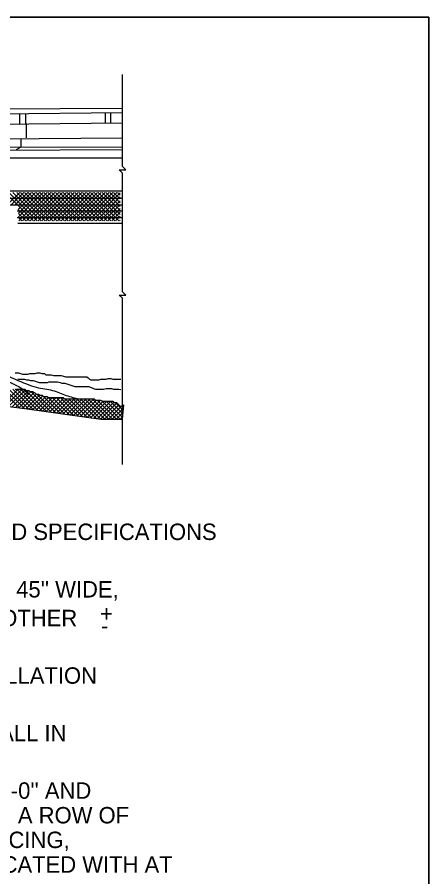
# Model space of a CAD drawing. Extents: x 1007 to 1035.5, y 1000.5 to 1021.5.
# Drawn here: x 1030.49 to 1035.5, y 1011.04 to 1021.5 of the extents above; entities that cross this region are included whole.
import ezdxf

# ---------------------------------------------------------------- set-up
doc = ezdxf.new("R2010")
doc.units = 0
for name, color, linetype in [('Level 1', 7, 'Continuous'), ('Level 10', 7, 'Continuous'), ('Level 11', 7, 'Continuous'), ('Level 16', 7, 'Continuous'), ('Level 18', 7, 'Continuous')]:
    doc.layers.add(name, color=color, linetype=linetype)

msp = doc.modelspace()

# ---------------------------------------------------------------- linework, layer by layer
at = {"layer": 'Level 1'}
for points in [[(1031.775, 1018.686), (1031.775, 1019.603), (1031.735, 1019.643), (1031.815, 1019.643), (1031.775, 1019.683), (1031.775, 1020.801)], [(1031.775, 1016.054), (1031.775, 1018.078), (1031.735, 1018.118), (1031.815, 1018.118), (1031.775, 1018.158), (1031.775, 1018.686)]]:
    msp.add_lwpolyline(points, dxfattribs=at)
at = {"layer": 'Level 10'}
for p, q in [((1007, 1021.5), (1035.5, 1021.5)), ((1035.5, 1021.5), (1035.5, 1000.5))]:
    msp.add_line(p, q, dxfattribs=at)
at = {"layer": 'Level 11'}
msp.add_lwpolyline([(1007, 1000.5), (1035.5, 1000.5), (1035.5, 1021.5), (1007, 1021.5)], close=True, dxfattribs=at)
at = {"layer": 'Level 16'}
for p, q in [((1025.052, 1020.268), (1031.775, 1020.338)), ((1025.061, 1020.347), (1031.775, 1020.394)), ((1031.567, 1020.213), (1031.567, 1020.336)), ((1031.632, 1020.212), (1031.632, 1020.337)), ((1030.528, 1020.205), (1030.528, 1020.325)), ((1030.601, 1020.203), (1030.601, 1020.326)), ((1024.987, 1020.15), (1031.775, 1020.213)), ((1030.609, 1020.032), (1030.609, 1020.205)), ((1024.971, 1019.977), (1031.775, 1020.033)), ((1030.544, 1019.922), (1030.544, 1020.024)), ((1024.979, 1019.898), (1031.775, 1019.922)), ((1030.487, 1019.89), (1030.544, 1019.922)), ((1024.987, 1019.851), (1031.775, 1019.89)), ((1025.085, 1019.788), (1031.775, 1019.788)), ((1025.085, 1019.386), (1031.775, 1019.386)), ((1025.168, 1019.298), (1031.775, 1019.298)), ((1025.336, 1019.217), (1031.775, 1019.217)), ((1030.495, 1019.141), (1031.775, 1019.141)), ((1030.495, 1019.063), (1031.775, 1019.063)), ((1030.503, 1018.992), (1031.775, 1018.992))]:
    msp.add_line(p, q, dxfattribs=at)
for points in [[(1030.471, 1017.171), (1030.511, 1017.171), (1030.536, 1017.164), (1030.56, 1017.156), (1030.593, 1017.156), (1030.625, 1017.156), (1030.65, 1017.164), (1030.682, 1017.164), (1030.714, 1017.164), (1030.739, 1017.171), (1030.771, 1017.171), (1030.796, 1017.164), (1030.828, 1017.164), (1030.844, 1017.148), (1030.877, 1017.148), (1030.909, 1017.148), (1030.934, 1017.14), (1030.966, 1017.14), (1030.999, 1017.14), (1031.031, 1017.14), (1031.056, 1017.132), (1031.08, 1017.124), (1031.104, 1017.124), (1031.137, 1017.124), (1031.161, 1017.124), (1031.202, 1017.124), (1031.234, 1017.124), (1031.267, 1017.124), (1031.308, 1017.124), (1031.34, 1017.124), (1031.356, 1017.108), (1031.372, 1017.093), (1031.389, 1017.085), (1031.421, 1017.085), (1031.454, 1017.085), (1031.486, 1017.085), (1031.511, 1017.093), (1031.543, 1017.093), (1031.576, 1017.093), (1031.6, 1017.1), (1031.632, 1017.1), (1031.657, 1017.093), (1031.689, 1017.093), (1031.722, 1017.093), (1031.754, 1017.093)], [(1030.503, 1017.093), (1030.585, 1017.093), (1030.609, 1017.085), (1030.633, 1017.085), (1030.658, 1017.077), (1030.69, 1017.077), (1030.714, 1017.069), (1030.739, 1017.061), (1030.763, 1017.053), (1030.796, 1017.053), (1030.828, 1017.053), (1030.861, 1017.053), (1030.885, 1017.061), (1030.918, 1017.061), (1030.95, 1017.061), (1030.983, 1017.061), (1031.015, 1017.053), (1031.039, 1017.045), (1031.072, 1017.045), (1031.096, 1017.037), (1031.121, 1017.03), (1031.145, 1017.022), (1031.169, 1017.014), (1031.194, 1017.006), (1031.226, 1017.006), (1031.275, 1017.006), (1031.299, 1017.006), (1031.332, 1017.006), (1031.364, 1017.006), (1031.381, 1016.998), (1031.405, 1016.99), (1031.421, 1016.982), (1031.446, 1016.974), (1031.478, 1016.974), (1031.511, 1016.974), (1031.543, 1016.974), (1031.576, 1016.982), (1031.608, 1016.982), (1031.641, 1016.982), (1031.665, 1016.974), (1031.697, 1016.974), (1031.73, 1016.974), (1031.754, 1016.967)], [(1030.468, 1016.971), (1030.498, 1016.971), (1030.528, 1016.971), (1030.558, 1016.971), (1030.588, 1016.971), (1030.603, 1016.956), (1030.634, 1016.956), (1030.649, 1016.942), (1030.679, 1016.942), (1030.709, 1016.927), (1030.724, 1016.912), (1030.754, 1016.912), (1030.769, 1016.898), (1030.799, 1016.898), (1030.814, 1016.883), (1030.859, 1016.883), (1030.874, 1016.869), (1030.904, 1016.869), (1030.934, 1016.869), (1030.964, 1016.869), (1030.994, 1016.869), (1031.025, 1016.869), (1031.055, 1016.869), (1031.07, 1016.854), (1031.1, 1016.854), (1031.13, 1016.854), (1031.16, 1016.854), (1031.19, 1016.854), (1031.22, 1016.854), (1031.25, 1016.854), (1031.28, 1016.854), (1031.31, 1016.854), (1031.34, 1016.854), (1031.37, 1016.854), (1031.401, 1016.854), (1031.431, 1016.854), (1031.446, 1016.839), (1031.476, 1016.839), (1031.506, 1016.839), (1031.536, 1016.825), (1031.566, 1016.825), (1031.596, 1016.825), (1031.626, 1016.825), (1031.656, 1016.825), (1031.671, 1016.81), (1031.701, 1016.81), (1031.716, 1016.796), (1031.731, 1016.781), (1031.747, 1016.766), (1031.777, 1016.766), (1031.792, 1016.781)]]:
    msp.add_lwpolyline(points, dxfattribs=at)
for points in [[(1023.904, 1019.903), (1024.014, 1019.87), (1024.225, 1019.795), (1024.548, 1019.603), (1024.943, 1019.415), (1025.438, 1019.161), (1026.07, 1019.012), (1026.736, 1018.739), (1027.461, 1018.46), (1028.174, 1018.108), (1028.883, 1017.792), (1029.5, 1017.42), (1030.091, 1017.259), (1030.486, 1017.084), (1030.734, 1016.981), (1030.93, 1016.968), (1031.088, 1016.89), (1031.201, 1016.864), (1031.24, 1016.855)], [(1023.893, 1019.769), (1023.945, 1019.751), (1024.121, 1019.687), (1024.36, 1019.514), (1024.745, 1019.372), (1025.213, 1019.187), (1025.752, 1018.992), (1026.215, 1018.875), (1026.465, 1018.729), (1026.669, 1018.717), (1026.96, 1018.547), (1027.374, 1018.38), (1027.936, 1018.131), (1028.369, 1017.863), (1028.84, 1017.772), (1029.101, 1017.507), (1029.543, 1017.4), (1029.966, 1017.21), (1030.321, 1017.091), (1030.532, 1017.004), (1030.598, 1016.944), (1030.624, 1016.915)]]:
    msp.add_open_spline(points, degree=3, dxfattribs=at)
at = {"layer": 'Level 18'}
for p, q in [((1030.346, 1019.368), (1030.503, 1019.212)), ((1030.378, 1019.218), (1030.528, 1019.368)), ((1030.393, 1019.368), (1030.739, 1019.022)), ((1030.425, 1019.218), (1030.575, 1019.368)), ((1030.44, 1019.368), (1030.786, 1019.022)), ((1030.469, 1019.214), (1030.622, 1019.368)), ((1030.488, 1019.368), (1030.834, 1019.022)), ((1030.506, 1019.205), (1030.669, 1019.368)), ((1030.508, 1019.159), (1030.717, 1019.368)), ((1030.51, 1019.114), (1030.764, 1019.368)), ((1030.511, 1019.069), (1030.811, 1019.368)), ((1030.513, 1019.023), (1030.858, 1019.368)), ((1030.535, 1019.368), (1030.881, 1019.022)), ((1030.559, 1019.022), (1030.905, 1019.368)), ((1030.582, 1019.368), (1030.928, 1019.022)), ((1030.607, 1019.022), (1030.952, 1019.368)), ((1030.629, 1019.368), (1030.975, 1019.022)), ((1030.654, 1019.022), (1030.999, 1019.368)), ((1030.676, 1019.368), (1031.022, 1019.022)), ((1030.701, 1019.022), (1031.046, 1019.368)), ((1030.724, 1019.368), (1031.069, 1019.022)), ((1030.748, 1019.022), (1031.093, 1019.368)), ((1030.771, 1019.368), (1031.116, 1019.022)), ((1030.795, 1019.022), (1031.14, 1019.367)), ((1030.818, 1019.368), (1031.164, 1019.022)), ((1030.842, 1019.022), (1031.187, 1019.367)), ((1030.865, 1019.368), (1031.211, 1019.022)), ((1030.889, 1019.022), (1031.235, 1019.367)), ((1030.912, 1019.368), (1031.258, 1019.022)), ((1030.937, 1019.022), (1031.282, 1019.367)), ((1030.96, 1019.368), (1031.305, 1019.022)), ((1030.984, 1019.022), (1031.329, 1019.367)), ((1031.007, 1019.368), (1031.352, 1019.022)), ((1031.031, 1019.022), (1031.376, 1019.367)), ((1031.054, 1019.368), (1031.399, 1019.022)), ((1031.078, 1019.022), (1031.423, 1019.367)), ((1031.101, 1019.368), (1031.446, 1019.022)), ((1031.125, 1019.022), (1031.47, 1019.367)), ((1031.148, 1019.367), (1031.494, 1019.022)), ((1031.172, 1019.022), (1031.517, 1019.367)), ((1031.195, 1019.367), (1031.541, 1019.022)), ((1031.219, 1019.022), (1031.564, 1019.367)), ((1031.243, 1019.367), (1031.588, 1019.022)), ((1031.266, 1019.022), (1031.611, 1019.367)), ((1031.29, 1019.367), (1031.635, 1019.022)), ((1031.314, 1019.022), (1031.658, 1019.367)), ((1031.337, 1019.367), (1031.682, 1019.022)), ((1031.361, 1019.022), (1031.705, 1019.367)), ((1031.384, 1019.367), (1031.729, 1019.022)), ((1031.408, 1019.022), (1031.746, 1019.361)), ((1031.431, 1019.367), (1031.746, 1019.052)), ((1031.455, 1019.022), (1031.746, 1019.313)), ((1031.479, 1019.367), (1031.746, 1019.099)), ((1031.526, 1019.367), (1031.746, 1019.147)), ((1031.573, 1019.367), (1031.746, 1019.194)), ((1031.62, 1019.367), (1031.746, 1019.241)), ((1031.667, 1019.367), (1031.746, 1019.288)), ((1031.715, 1019.367), (1031.746, 1019.335)), ((1030.506, 1019.208), (1030.692, 1019.022)), ((1031.502, 1019.022), (1031.746, 1019.266)), ((1031.549, 1019.022), (1031.746, 1019.219)), ((1030.508, 1019.159), (1030.645, 1019.022)), ((1030.51, 1019.11), (1030.598, 1019.022)), ((1031.596, 1019.022), (1031.746, 1019.172)), ((1031.644, 1019.022), (1031.746, 1019.125)), ((1031.691, 1019.022), (1031.746, 1019.078)), ((1030.512, 1019.061), (1030.551, 1019.022)), ((1031.738, 1019.022), (1031.746, 1019.031)), ((1030.285, 1016.985), (1030.528, 1016.742)), ((1030.332, 1016.985), (1030.582, 1016.735)), ((1030.307, 1016.771), (1030.507, 1016.971)), ((1030.348, 1016.765), (1030.554, 1016.971)), ((1030.39, 1016.76), (1030.595, 1016.964)), ((1030.394, 1016.971), (1030.636, 1016.728)), ((1030.432, 1016.755), (1030.634, 1016.956)), ((1030.441, 1016.971), (1030.691, 1016.721)), ((1030.474, 1016.749), (1030.666, 1016.942)), ((1030.488, 1016.971), (1030.746, 1016.713)), ((1030.516, 1016.744), (1030.702, 1016.93)), ((1030.535, 1016.971), (1030.801, 1016.705)), ((1030.557, 1016.739), (1030.731, 1016.912)), ((1030.582, 1016.971), (1030.856, 1016.698)), ((1030.599, 1016.733), (1030.766, 1016.9)), ((1030.641, 1016.728), (1030.805, 1016.892)), ((1030.659, 1016.942), (1030.91, 1016.69)), ((1030.682, 1016.722), (1030.843, 1016.883)), ((1030.735, 1016.912), (1030.965, 1016.682)), ((1030.797, 1016.898), (1031.02, 1016.675)), ((1030.859, 1016.883), (1031.075, 1016.667)), ((1030.724, 1016.716), (1030.876, 1016.869)), ((1030.765, 1016.71), (1030.923, 1016.869)), ((1030.806, 1016.705), (1030.97, 1016.869)), ((1030.848, 1016.699), (1031.017, 1016.869)), ((1030.889, 1016.693), (1031.06, 1016.864)), ((1030.92, 1016.869), (1031.129, 1016.659)), ((1030.93, 1016.687), (1031.097, 1016.854)), ((1030.967, 1016.869), (1031.184, 1016.652)), ((1030.972, 1016.681), (1031.144, 1016.854)), ((1031.013, 1016.676), (1031.191, 1016.854)), ((1031.015, 1016.869), (1031.239, 1016.644)), ((1031.054, 1016.67), (1031.239, 1016.854)), ((1031.076, 1016.854), (1031.294, 1016.636)), ((1031.096, 1016.664), (1031.286, 1016.854)), ((1031.123, 1016.854), (1031.349, 1016.629)), ((1031.137, 1016.658), (1031.333, 1016.854)), ((1031.171, 1016.854), (1031.403, 1016.621)), ((1031.179, 1016.653), (1031.38, 1016.854)), ((1031.218, 1016.854), (1031.458, 1016.613)), ((1031.22, 1016.647), (1031.427, 1016.854)), ((1031.261, 1016.641), (1031.46, 1016.839)), ((1031.265, 1016.854), (1031.513, 1016.606)), ((1031.303, 1016.635), (1031.506, 1016.839)), ((1031.312, 1016.854), (1031.56, 1016.606)), ((1031.344, 1016.629), (1031.539, 1016.825)), ((1031.359, 1016.854), (1031.607, 1016.606)), ((1031.385, 1016.624), (1031.586, 1016.825)), ((1031.406, 1016.854), (1031.654, 1016.606)), ((1031.427, 1016.618), (1031.634, 1016.825)), ((1031.468, 1016.839), (1031.701, 1016.606)), ((1031.468, 1016.612), (1031.669, 1016.813)), ((1031.509, 1016.606), (1031.707, 1016.804)), ((1031.524, 1016.831), (1031.748, 1016.606)), ((1031.556, 1016.606), (1031.731, 1016.781)), ((1031.577, 1016.825), (1031.775, 1016.627)), ((1031.624, 1016.825), (1031.775, 1016.674)), ((1031.686, 1016.81), (1031.775, 1016.721)), ((1031.604, 1016.606), (1031.764, 1016.766)), ((1031.651, 1016.606), (1031.775, 1016.73)), ((1031.698, 1016.606), (1031.775, 1016.683)), ((1031.745, 1016.606), (1031.775, 1016.636))]:
    msp.add_line(p, q, dxfattribs=at)
msp.add_lwpolyline([(1018.39, 1017.948), (1018.392, 1017.715), (1018.432, 1017.675), (1018.352, 1017.675), (1018.392, 1017.635), (1018.389, 1017.578), (1019.477, 1017.446), (1021.215, 1017.203), (1022.868, 1017.176), (1024.936, 1017.155), (1025.737, 1017.176), (1027.125, 1017.071), (1027.826, 1017.078), (1028.749, 1016.946), (1029.529, 1016.87), (1030.616, 1016.731), (1031.511, 1016.606), (1031.775, 1016.606), (1031.792, 1016.781)], dxfattribs=at)

# ---------------------------------------------------------------- texts
at = {"layer": 'Level 1'}
for s, p in [('METHOD OF MEASUREMENT AND BASIS OF PAYMENT SHALL BE IN ACCORDANCE WITH KENTUCKY STANDARD SPECIFICATIONS', (1016.039, 1015.136)), ("BLACK PLASTIC NETTING: MANUFACTURED FROM EXTRUDED RECTANGULAR MESH PLASTIC;  A MINIMUM OF 45'' WIDE,", (1016.039, 1014.436)), ("APPROXIMATELY 3/4''X1'' MESH OPENINGS;  WEIGHING NOT LESS THAN 2.6 LBS. PER 1000 SQ. FT. (   0.5 LB).  OTHER", (1016.039, 1014.086)), ('+', (1031.501, 1014.14)), ('-', (1031.514, 1013.993)), ('STAPLES SHALL BE U-SHAPED AND MADE FROM STEEL WIRE OF NO. W1-W1.5 OR W2 AS NEEDED FOR INSTALLATION', (1016.039, 1013.386)), ('NETTING SHALL BE INSTALLED AT LOCATIONS SHOWN ON THE PLANS OR AS DIRECTED BY THE ENGINEER, ALL IN', (1016.039, 1012.686)), ("STAPLES SHALL BE DRIVEN FLUSH WITH SOIL SURFACE AT ALL EDGES AND LAPS IN ALTERNATE ROWS OF 4'-0'' AND", (1016.039, 1011.986)), ("8'-0'' MAXIMUM SPACING DOWN THE SLOPE AS DEPICTED BELOW, (BEGIN AND END ALL INSTALLATIONS WITH A ROW OF", (1016.039, 1011.686)), ("STAPLES ON 4'-0'' MAXIMUM SPACING) WITH THE STAPLE TOPS TURNED AS FOLLOWS: STAPLES ON 4'-0'' SPACING,", (1016.039, 1011.386)), ('PARALLEL TO MAT LENGTH.  STAPLES SHALL BRIDGE A MINIMUM OF TWO STRANDS OF NETTING AND BE LOCATED WITH AT', (1016.039, 1011.086))]:
    msp.add_text(s, height=0.2, dxfattribs=at).set_placement(p)

doc.saveas('drawing.dxf')
